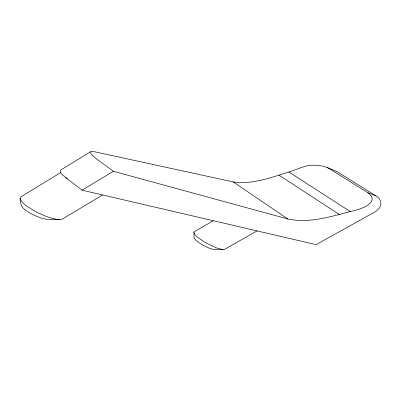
<?xml version="1.0" encoding="UTF-8"?>
<svg xmlns="http://www.w3.org/2000/svg" width="401" height="401" viewBox="0 0 401 401"><rect width="100%" height="100%" fill="white"/><g stroke="black" fill="none" stroke-linecap="round" stroke-linejoin="round"><path stroke-width="0.6" d="M90.852 151.643C89.624 154.761 94.761 157.002 96.596 158.941L113.403 171.302L287.778 218.956C308.72 223.492 330.073 216.911 350.203 211.533C357.497 210.335 381.867 203.237 367.852 192.686L329.532 168.756A16.631 9.604 0 0 0 327.226 167.563C323.482 165.984 319.391 165.412 315.356 165.277C305.918 164.295 297.672 169.513 288.89 171.999C271.001 177.518 252.239 184.756 233.197 181.924L92.756 151.357L90.852 151.643L60.716 170.034C58.812 173.077 63.99 175.768 65.794 177.658L82.05 190.179L316.113 244.64L374.298 212.289A21.93 12.662 0 0 0 379.622 207.598C382.584 203.588 380.163 198.069 376.078 195.949L338.339 172.425A16.21 9.358 0 0 0 335.948 171.202L327.226 167.563M60.651 172.595L20.887 196.841A2.697 1.554 0 0 0 20.561 197.086L20.06 198.485L21.123 205.157C22.591 208.841 26.561 210.756 29.684 212.851A61.092 35.273 0 0 0 33.879 215.081L40.722 217.898L46.496 219.322L59.594 219.598L62.005 219.227A2.722 1.569 0 0 0 62.411 219.026L102.646 194.971M82.05 190.179L113.403 171.302M213.347 220.73L194.234 231.733A1.343 0.772 0 0 0 193.929 232.009L194.054 237.748L194.38 238.59L196.34 240.675L200.54 243.718A59.684 34.461 0 0 0 203.773 245.612L208.981 248.079L212.565 249.242L223.948 249.587A1.338 0.772 0 0 0 224.44 249.412L257.066 230.906M59.343 219.593C52.14 219.131 45.363 216.179 38.892 213.192A91.669 52.927 0 0 1 32.702 209.893C28.11 206.811 22.276 204.019 20.08 198.63M223.071 249.653L216.941 248.109L208.109 244.014A89.563 51.709 0 0 1 203.352 241.227C199.969 238.72 195.467 236.6 193.803 232.515M367.852 192.686L376.078 195.949M288.89 171.999L350.203 211.533M279.051 175.182L339.381 214.49M233.197 181.924L287.778 218.956M67.278 178.801L65.834 177.638"/></g></svg>
